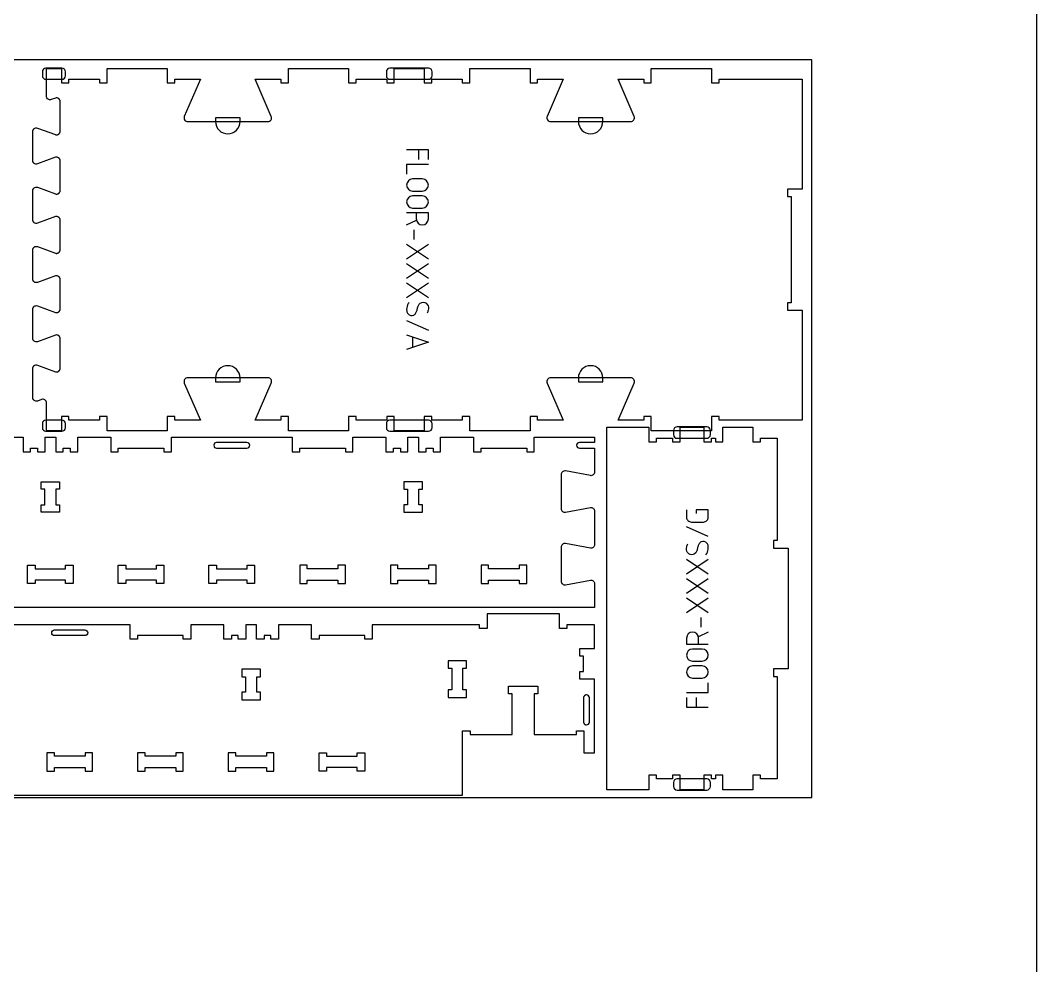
# Model space of a CAD drawing. Extents: x 0 to 12757, y 0 to 30003.
# Drawn here: x 1503 to 3183, y 10398 to 11961 of the extents above; entities that cross this region are included whole.
import ezdxf

# ---------------------------------------------------------------- set-up
doc = ezdxf.new("R2010")
doc.units = 0
for name, color, linetype in [('0_SHEET_SPRUCEPLY_2440X122', 1, 'CONTINUOUS'), ('1_ANYTOOL_1MMDEEP_LABELS_S', 2, 'CONTINUOUS'), ('3_ANYTOOL_CUTTHROUGH_INSID', 4, 'CONTINUOUS'), ('4_ANYTOOL_CUTTHROUGH_OUTSI', 5, 'CONTINUOUS'), ('5_ANYTOOL_HALF_MILL_9MM_IN', 70, 'CONTINUOUS'), ('DONOTCUT', 7, 'CONTINUOUS')]:
    doc.layers.add(name, color=color, linetype=linetype)

msp = doc.modelspace()

# ---------------------------------------------------------------- linework, layer by layer
at = {"layer": '0_SHEET_SPRUCEPLY_2440X122'}
msp.add_lwpolyline([(371.7, 11895.6), (371.7, 10675.6), (2811.7, 10675.6), (2811.7, 11895.6)], close=True, dxfattribs=at)
at = {"layer": '1_ANYTOOL_1MMDEEP_LABELS_S', "color": 2}
for points in [[(2177.5, 11730.6), (2177.5, 11746.6), (2141.5, 11746.6)], [(2161.5, 11730.6), (2161.5, 11746.6)], [(2177.5, 11722.6), (2141.5, 11722.6), (2141.5, 11706.6)], [(2141.5, 11622.6), (2157.7, 11630.7)], [(2153.5, 11614.6), (2153.5, 11598.6)], [(2141.5, 11590.6), (2177.5, 11566.6)], [(2141.5, 11566.6), (2177.5, 11590.6)], [(2141.5, 11558.6), (2177.5, 11534.6)], [(2141.5, 11534.6), (2177.5, 11558.6)], [(2141.5, 11526.6), (2177.5, 11502.6)], [(2141.5, 11502.6), (2177.5, 11526.6)], [(2141.5, 11464.6), (2177.5, 11448.6)], [(2141.5, 11440.6), (2177.5, 11428.6), (2141.5, 11416.6)], [(2151.5, 11437.3), (2151.5, 11420)], [(2640.4, 11107.3), (2604.4, 11123.3)], [(2640.4, 11069.3), (2604.4, 11045.3)], [(2640.4, 11045.3), (2604.4, 11069.3)], [(2640.4, 11037.3), (2604.4, 11013.3)], [(2640.4, 11013.3), (2604.4, 11037.3)], [(2640.4, 11005.3), (2604.4, 10981.3)], [(2640.4, 10981.3), (2604.4, 11005.3)], [(2628.4, 10957.3), (2628.4, 10973.3)], [(2640.4, 10949.3), (2624.2, 10941.2)], [(2604.4, 10849.3), (2640.4, 10849.3), (2640.4, 10865.3)], [(2604.4, 10841.3), (2604.4, 10825.3), (2640.4, 10825.3)], [(2620.4, 10841.3), (2620.4, 10825.3)]]:
    msp.add_lwpolyline(points, dxfattribs=at)
for points in [[(2151.5, 11698.6, 1), (2151.5, 11678.6), (2167.5, 11678.6, 1), (2167.5, 11698.6)], [(2151.5, 11670.6, 1), (2151.5, 11650.6), (2167.5, 11650.6, 1), (2167.5, 11670.6)], [(2630.4, 10901.3, 1), (2630.4, 10921.3), (2614.4, 10921.3, 1), (2614.4, 10901.3)], [(2630.4, 10873.3, 1), (2630.4, 10893.3), (2614.4, 10893.3, 1), (2614.4, 10873.3)]]:
    msp.add_lwpolyline(points, format="xyb", close=True, dxfattribs=at)
for points in [[(2157.5, 11642.6), (2157.5, 11632.6, 1), (2177.5, 11632.6), (2177.5, 11642.6), (2141.5, 11642.6)], [(2145.5, 11494.6, 0.136555), (2141.7, 11485.4, 0.071716), (2141.8, 11480.2, 0.133522), (2143.9, 11475.6, 0.344001), (2153.3, 11473.6, 0.153745), (2157, 11477, 0.071568), (2158.8, 11481.8, -0.00912), (2160.1, 11486.9, -0.090615), (2162.3, 11491.5, -0.340346), (2171.7, 11494.3, -0.284273), (2177.5, 11486.6, -0.092596), (2177.1, 11481.6, -0.017533), (2175.5, 11476.6)], [(2604.4, 11151.3), (2604.4, 11139.3, 0.414214), (2612.4, 11131.3), (2632.4, 11131.3, 0.414214), (2640.4, 11139.3), (2640.4, 11151.3), (2620.4, 11151.3), (2620.4, 11145.3)], [(2636.4, 11077.3, 0.136555), (2640.3, 11086.6, 0.071716), (2640.2, 11091.7, 0.133522), (2638.1, 11096.3, 0.344001), (2628.7, 11098.4, 0.153745), (2624.9, 11094.9, 0.071568), (2623.1, 11090.2, -0.00912), (2621.8, 11085.1, -0.090615), (2619.6, 11080.5, -0.340346), (2610.3, 11077.7, -0.284273), (2604.4, 11085.4, -0.092596), (2604.8, 11090.4, -0.017533), (2606.4, 11095.3)], [(2624.4, 10929.3), (2624.4, 10939.3, 1), (2604.4, 10939.3), (2604.4, 10929.3), (2640.4, 10929.3)]]:
    msp.add_lwpolyline(points, format="xyb", dxfattribs=at)
at = {"layer": '3_ANYTOOL_CUTTHROUGH_INSID', "color": 4}
for points in [[(1877.4, 11262.9), (1827.4, 11262.9, 1), (1827.4, 11253.4), (1877.4, 11253.4, 1)], [(1559.4, 10952.9), (1609.4, 10952.9, -1), (1609.4, 10943.4), (1559.4, 10943.4, -1)], [(2443.7, 10840.6, 0.414214), (2438.9, 10845.4), (2438.8, 10845.4), (2438.7, 10845.4), (2438.6, 10845.4), (2438.5, 10845.3), (2438.4, 10845.3), (2438.3, 10845.3), (2438.2, 10845.3), (2438, 10845.3), (2437.9, 10845.3), (2437.8, 10845.2), (2437.7, 10845.2), (2437.6, 10845.2), (2437.5, 10845.2), (2437.4, 10845.1), (2437.3, 10845.1), (2437.2, 10845), (2437.1, 10845), (2436.9, 10844.9), (2436.8, 10844.9), (2436.7, 10844.8), (2436.6, 10844.8), (2436.5, 10844.7), (2436.4, 10844.7), (2436.3, 10844.6), (2436.2, 10844.5), (2436.1, 10844.5), (2436, 10844.4), (2435.9, 10844.3), (2435.8, 10844.2), (2435.7, 10844.1), (2435.6, 10844.1), (2435.6, 10844), (2435.5, 10843.9), (2435.4, 10843.8), (2435.3, 10843.7), (2435.2, 10843.6), (2435.1, 10843.5), (2435.1, 10843.4), (2435, 10843.3), (2434.9, 10843.2), (2434.9, 10843.1), (2434.8, 10843), (2434.7, 10842.9), (2434.7, 10842.8), (2434.6, 10842.7), (2434.6, 10842.6), (2434.5, 10842.5), (2434.5, 10842.4), (2434.5, 10842.3), (2434.4, 10842.1), (2434.4, 10842), (2434.3, 10841.9), (2434.3, 10841.8), (2434.3, 10841.7), (2434.3, 10841.6), (2434.2, 10841.5), (2434.2, 10841.4), (2434.2, 10841.3), (2434.2, 10841.2), (2434.2, 10841), (2434.2, 10840.9), (2434.2, 10840.8), (2434.2, 10840.7), (2434.2, 10840.6), (2434.2, 10800.6), (2434.2, 10800.5), (2434.2, 10800.4), (2434.2, 10800.3), (2434.2, 10800.2), (2434.2, 10800.1), (2434.2, 10800), (2434.2, 10799.9), (2434.2, 10799.8), (2434.3, 10799.6), (2434.3, 10799.5), (2434.3, 10799.4), (2434.3, 10799.3), (2434.4, 10799.2), (2434.4, 10799.1), (2434.5, 10799), (2434.5, 10798.9), (2434.5, 10798.8), (2434.6, 10798.7), (2434.6, 10798.5), (2434.7, 10798.4), (2434.8, 10798.3), (2434.8, 10798.2), (2434.9, 10798.1), (2434.9, 10798), (2435, 10797.9), (2435.1, 10797.8), (2435.1, 10797.7), (2435.2, 10797.6), (2435.3, 10797.5), (2435.4, 10797.4), (2435.5, 10797.3), (2435.6, 10797.3), (2435.6, 10797.2), (2435.7, 10797.1), (2435.8, 10797), (2435.9, 10796.9), (2436, 10796.9), (2436.1, 10796.8), (2436.2, 10796.7), (2436.3, 10796.6), (2436.4, 10796.6), (2436.5, 10796.5), (2436.6, 10796.5), (2436.7, 10796.4), (2436.8, 10796.3), (2436.9, 10796.3), (2437.1, 10796.2), (2437.2, 10796.2), (2437.3, 10796.2), (2437.4, 10796.1), (2437.5, 10796.1), (2437.6, 10796.1), (2437.7, 10796), (2437.8, 10796), (2437.9, 10796), (2438, 10795.9), (2438.2, 10795.9), (2438.3, 10795.9), (2438.4, 10795.9), (2438.5, 10795.9), (2438.6, 10795.9), (2438.7, 10795.9), (2438.8, 10795.9), (2438.9, 10795.9, 0.414214), (2443.7, 10800.6)]]:
    msp.add_lwpolyline(points, format="xyb", close=True, dxfattribs=at)
for points in [[(1567.7, 11147.4), (1537.2, 11147.4), (1537.2, 11159.9), (1543.2, 11159.9), (1543.2, 11185.4), (1537.2, 11185.4), (1537.2, 11197.9), (1567.7, 11197.9), (1567.7, 11185.4), (1561.7, 11185.4), (1561.7, 11159.9), (1567.7, 11159.9)], [(2137.2, 11147.4), (2167.7, 11147.4), (2167.7, 11159.9), (2161.7, 11159.9), (2161.7, 11185.4), (2167.7, 11185.4), (2167.7, 11197.9), (2137.2, 11197.9), (2137.2, 11185.4), (2143.2, 11185.4), (2143.2, 11159.9), (2137.2, 11159.9)], [(1527.2, 11053.9), (1577.7, 11053.9), (1577.7, 11059.9), (1590.2, 11059.9), (1590.2, 11029.4), (1577.7, 11029.4), (1577.7, 11035.4), (1527.2, 11035.4), (1527.2, 11029.4), (1514.7, 11029.4), (1514.7, 11059.9), (1527.2, 11059.9)], [(1677.2, 11035.4), (1677.2, 11029.4), (1664.7, 11029.4), (1664.7, 11059.9), (1677.2, 11059.9), (1677.2, 11053.9), (1727.7, 11053.9), (1727.7, 11059.9), (1740.2, 11059.9), (1740.2, 11029.4), (1727.7, 11029.4), (1727.7, 11035.4)], [(1827.2, 11053.9), (1877.7, 11053.9), (1877.7, 11059.9), (1890.2, 11059.9), (1890.2, 11029.4), (1877.7, 11029.4), (1877.7, 11035.4), (1827.2, 11035.4), (1827.2, 11029.4), (1814.7, 11029.4), (1814.7, 11059.9), (1827.2, 11059.9)], [(1977.2, 11029.4), (1977.2, 11035.4), (2027.7, 11035.4), (2027.7, 11029.4), (2040.2, 11029.4), (2040.2, 11059.9), (2027.7, 11059.9), (2027.7, 11053.9), (1977.2, 11053.9), (1977.2, 11059.9), (1964.7, 11059.9), (1964.7, 11029.4)], [(2177.7, 11053.9), (2127.2, 11053.9), (2127.2, 11059.9), (2114.7, 11059.9), (2114.7, 11029.4), (2127.2, 11029.4), (2127.2, 11035.4), (2177.7, 11035.4), (2177.7, 11029.4), (2190.2, 11029.4), (2190.2, 11059.9), (2177.7, 11059.9)], [(2277.2, 11053.9), (2277.2, 11059.9), (2264.7, 11059.9), (2264.7, 11029.4), (2277.2, 11029.4), (2277.2, 11035.4), (2327.7, 11035.4), (2327.7, 11029.4), (2340.2, 11029.4), (2340.2, 11059.9), (2327.7, 11059.9), (2327.7, 11053.9)], [(2240.7, 10853.9), (2234.7, 10853.9), (2234.7, 10889.4), (2240.7, 10889.4), (2240.7, 10901.9), (2210.2, 10901.9), (2210.2, 10889.4), (2216.2, 10889.4), (2216.2, 10853.9), (2210.2, 10853.9), (2210.2, 10841.4), (2240.7, 10841.4)], [(1869.2, 10837.4), (1899.7, 10837.4), (1899.7, 10849.9), (1893.7, 10849.9), (1893.7, 10875.4), (1899.7, 10875.4), (1899.7, 10887.9), (1869.2, 10887.9), (1869.2, 10875.4), (1875.2, 10875.4), (1875.2, 10849.9), (1869.2, 10849.9)], [(1609.7, 10743.9), (1559.2, 10743.9), (1559.2, 10749.9), (1546.7, 10749.9), (1546.7, 10719.4), (1559.2, 10719.4), (1559.2, 10725.4), (1609.7, 10725.4), (1609.7, 10719.4), (1622.2, 10719.4), (1622.2, 10749.9), (1609.7, 10749.9)], [(1759.7, 10725.4), (1759.7, 10719.4), (1772.2, 10719.4), (1772.2, 10749.9), (1759.7, 10749.9), (1759.7, 10743.9), (1709.2, 10743.9), (1709.2, 10749.9), (1696.7, 10749.9), (1696.7, 10719.4), (1709.2, 10719.4), (1709.2, 10725.4)], [(1909.7, 10743.9), (1859.2, 10743.9), (1859.2, 10749.9), (1846.7, 10749.9), (1846.7, 10719.4), (1859.2, 10719.4), (1859.2, 10725.4), (1909.7, 10725.4), (1909.7, 10719.4), (1922.2, 10719.4), (1922.2, 10749.9), (1909.7, 10749.9)], [(2059.7, 10743.9), (2059.7, 10749.9), (2072.2, 10749.9), (2072.2, 10719.4), (2059.7, 10719.4), (2059.7, 10725.4), (2009.2, 10725.4), (2009.2, 10719.4), (1996.7, 10719.4), (1996.7, 10749.9), (2009.2, 10749.9), (2009.2, 10743.9)]]:
    msp.add_lwpolyline(points, close=True, dxfattribs=at)
at = {"layer": '4_ANYTOOL_CUTTHROUGH_OUTSI', "color": 5}
msp.add_lwpolyline([(2045.6, 11881.4), (2045.6, 11857.4), (2058.1, 11857.4), (2058.1, 11863.4), (2108.6, 11863.4), (2108.6, 11857.4), (2121.1, 11857.4), (2121.1, 11881.4), (2170.6, 11881.4), (2170.6, 11857.4), (2183.1, 11857.4), (2183.1, 11863.4), (2233.6, 11863.4), (2233.6, 11857.4), (2246.1, 11857.4), (2246.1, 11881.4), (2345.6, 11881.4), (2345.6, 11857.4), (2358.1, 11857.4), (2358.1, 11863.4), (2400.5, 11863.4), (2373.9, 11802.1), (2373.9, 11802.1, 0.539734), (2379.7, 11793.4), (2512.1, 11793.4, 0.539734), (2517.8, 11802.1), (2491.3, 11863.4), (2533.6, 11863.4), (2533.6, 11857.4), (2546.1, 11857.4), (2546.1, 11881.4), (2645.6, 11881.4), (2645.6, 11857.4), (2658.1, 11857.4), (2658.1, 11863.4), (2795.6, 11863.4), (2795.6, 11681.9), (2771.6, 11681.9), (2771.6, 11669.4), (2777.6, 11669.4), (2777.6, 11493.9), (2771.6, 11493.9), (2771.6, 11481.4), (2795.6, 11481.4), (2795.6, 11299.9), (2658.1, 11299.9), (2658.1, 11305.9), (2645.6, 11305.9), (2645.6, 11281.9), (2546.1, 11281.9), (2546.1, 11305.9), (2533.6, 11305.9), (2533.6, 11299.9), (2491.3, 11299.9), (2517.8, 11361.1), (2517.8, 11361.1, 0.539734), (2512.1, 11369.9), (2379.7, 11369.9, 0.539734), (2373.9, 11361.1), (2400.5, 11299.9), (2358.1, 11299.9), (2358.1, 11305.9), (2345.6, 11305.9), (2345.6, 11281.9), (2246.1, 11281.9), (2246.1, 11305.9), (2233.6, 11305.9), (2233.6, 11299.9), (2183.1, 11299.9), (2183.1, 11305.9), (2170.6, 11305.9), (2170.6, 11281.9), (2121.1, 11281.9), (2121.1, 11305.9), (2108.6, 11305.9), (2108.6, 11299.9), (2058.1, 11299.9), (2058.1, 11305.9), (2045.6, 11305.9), (2045.6, 11281.9), (1946.1, 11281.9), (1946.1, 11305.9), (1933.6, 11305.9), (1933.6, 11299.9), (1891.3, 11299.9), (1917.8, 11361.1), (1917.8, 11361.1, 0.539734), (1912.1, 11369.9), (1779.7, 11369.9, 0.539734), (1773.9, 11361.1), (1800.5, 11299.9), (1758.1, 11299.9), (1758.1, 11305.9), (1745.6, 11305.9), (1745.6, 11281.9), (1646.1, 11281.9), (1646.1, 11305.9), (1633.6, 11305.9), (1633.6, 11299.9), (1583.1, 11299.9), (1583.1, 11305.9), (1570.6, 11305.9), (1570.6, 11281.9), (1546.1, 11281.9), (1546.1, 11328), (1546.1, 11328, 0.522088), (1537.7, 11333.9), (1530.9, 11331.4, -0.236725), (1525.8, 11332.3), (1525.7, 11332.3), (1525.6, 11332.5), (1525.4, 11332.6), (1525.3, 11332.7), (1525.2, 11332.8), (1525.1, 11332.9), (1525, 11333), (1524.9, 11333.2), (1524.8, 11333.3), (1524.7, 11333.4), (1524.6, 11333.6), (1524.5, 11333.7), (1524.4, 11333.8), (1524.3, 11334), (1524.2, 11334.1), (1524.1, 11334.3), (1524, 11334.4), (1524, 11334.6), (1523.9, 11334.7), (1523.9, 11334.9), (1523.8, 11335.1), (1523.7, 11335.2), (1523.7, 11335.4), (1523.7, 11335.6), (1523.6, 11335.7), (1523.6, 11335.9), (1523.6, 11336), (1523.5, 11336.2), (1523.5, 11336.4), (1523.5, 11336.5), (1523.5, 11336.7), (1523.5, 11336.9), (1523.5, 11385.4), (1523.5, 11385.5), (1523.5, 11385.7), (1523.5, 11385.9), (1523.5, 11386), (1523.6, 11386.2), (1523.6, 11386.4), (1523.6, 11386.5), (1523.7, 11386.7), (1523.7, 11386.8), (1523.7, 11387), (1523.8, 11387.2), (1523.9, 11387.3), (1523.9, 11387.5), (1524, 11387.6), (1524, 11387.8), (1524.1, 11388), (1524.2, 11388.1), (1524.3, 11388.3), (1524.4, 11388.4), (1524.5, 11388.5), (1524.6, 11388.7), (1524.7, 11388.8), (1524.8, 11389), (1524.9, 11389.1), (1525, 11389.2), (1525.1, 11389.3), (1525.2, 11389.4), (1525.3, 11389.6), (1525.4, 11389.7), (1525.6, 11389.8), (1525.7, 11389.9), (1525.8, 11390, -0.236725), (1530.9, 11390.9), (1560.7, 11379.9), (1560.7, 11379.9), (1560.7, 11379.9), (1560.9, 11379.8), (1561, 11379.8), (1561.2, 11379.7), (1561.4, 11379.7), (1561.6, 11379.7), (1561.7, 11379.7), (1561.9, 11379.6), (1562.1, 11379.6), (1562.3, 11379.6), (1562.5, 11379.6), (1562.6, 11379.6), (1562.8, 11379.6), (1563, 11379.6), (1563.2, 11379.7), (1563.4, 11379.7), (1563.6, 11379.7), (1563.7, 11379.7), (1563.9, 11379.8), (1564.1, 11379.8), (1564.3, 11379.9), (1564.5, 11379.9), (1564.6, 11380), (1564.8, 11380.1), (1565, 11380.1), (1565.1, 11380.2), (1565.3, 11380.3), (1565.5, 11380.4), (1565.6, 11380.5), (1565.8, 11380.6), (1565.9, 11380.6), (1566.1, 11380.7), (1566.2, 11380.8), (1566.4, 11381), (1566.5, 11381.1), (1566.6, 11381.2), (1566.8, 11381.3), (1566.9, 11381.4), (1567, 11381.6), (1567.1, 11381.7), (1567.3, 11381.8), (1567.4, 11382), (1567.5, 11382.1), (1567.6, 11382.3), (1567.7, 11382.4), (1567.8, 11382.6), (1567.9, 11382.7), (1568, 11382.9), (1568.1, 11383.1), (1568.1, 11383.2), (1568.2, 11383.4), (1568.3, 11383.6), (1568.4, 11383.7), (1568.4, 11383.9), (1568.5, 11384.1), (1568.5, 11384.3), (1568.6, 11384.4), (1568.6, 11384.6), (1568.6, 11384.8), (1568.7, 11385), (1568.7, 11385.2), (1568.7, 11385.3), (1568.7, 11385.5), (1568.7, 11385.7), (1568.7, 11385.9), (1568.7, 11434.4), (1568.7, 11434.5), (1568.7, 11434.7), (1568.7, 11434.9), (1568.7, 11435.1), (1568.7, 11435.3), (1568.6, 11435.4), (1568.6, 11435.6), (1568.6, 11435.8), (1568.5, 11436), (1568.5, 11436.1), (1568.4, 11436.3), (1568.4, 11436.5), (1568.3, 11436.7), (1568.2, 11436.8), (1568.1, 11437), (1568.1, 11437.2), (1568, 11437.3), (1567.9, 11437.5), (1567.8, 11437.7), (1567.7, 11437.8), (1567.6, 11438), (1567.5, 11438.1), (1567.4, 11438.3), (1567.3, 11438.4), (1567.1, 11438.5), (1567, 11438.7), (1566.9, 11438.8), (1566.8, 11438.9), (1566.6, 11439), (1566.5, 11439.2), (1566.4, 11439.3), (1566.2, 11439.4, 0.237079), (1560.7, 11440.4), (1560.7, 11440.4), (1530.9, 11429.4), (1530.9, 11429.4, -0.236725), (1525.8, 11430.3), (1525.7, 11430.3), (1525.6, 11430.5), (1525.4, 11430.6), (1525.3, 11430.7), (1525.2, 11430.8), (1525.1, 11430.9), (1525, 11431), (1524.9, 11431.2), (1524.8, 11431.3), (1524.7, 11431.4), (1524.6, 11431.6), (1524.5, 11431.7), (1524.4, 11431.8), (1524.3, 11432), (1524.2, 11432.1), (1524.1, 11432.3), (1524, 11432.4), (1524, 11432.6), (1523.9, 11432.7), (1523.9, 11432.9), (1523.8, 11433.1), (1523.7, 11433.2), (1523.7, 11433.4), (1523.7, 11433.6), (1523.6, 11433.7), (1523.6, 11433.9), (1523.6, 11434), (1523.5, 11434.2), (1523.5, 11434.4), (1523.5, 11434.5), (1523.5, 11434.7), (1523.5, 11434.9), (1523.5, 11483.4), (1523.5, 11483.5), (1523.5, 11483.7), (1523.5, 11483.9), (1523.5, 11484), (1523.6, 11484.2), (1523.6, 11484.4), (1523.6, 11484.5), (1523.7, 11484.7), (1523.7, 11484.8), (1523.7, 11485), (1523.8, 11485.2), (1523.9, 11485.3), (1523.9, 11485.5), (1524, 11485.6), (1524, 11485.8), (1524.1, 11486), (1524.2, 11486.1), (1524.3, 11486.3), (1524.4, 11486.4), (1524.5, 11486.5), (1524.6, 11486.7), (1524.7, 11486.8), (1524.8, 11487), (1524.9, 11487.1), (1525, 11487.2), (1525.1, 11487.3), (1525.2, 11487.4), (1525.3, 11487.6), (1525.4, 11487.7), (1525.6, 11487.8), (1525.7, 11487.9), (1525.8, 11488, -0.236725), (1530.9, 11488.9), (1560.7, 11477.9), (1560.7, 11477.9), (1560.7, 11477.9), (1560.9, 11477.8), (1561, 11477.8), (1561.2, 11477.7), (1561.4, 11477.7), (1561.6, 11477.7), (1561.7, 11477.7), (1561.9, 11477.6), (1562.1, 11477.6), (1562.3, 11477.6), (1562.5, 11477.6), (1562.6, 11477.6), (1562.8, 11477.6), (1563, 11477.6), (1563.2, 11477.7), (1563.4, 11477.7), (1563.6, 11477.7), (1563.7, 11477.7), (1563.9, 11477.8), (1564.1, 11477.8), (1564.3, 11477.9), (1564.5, 11477.9), (1564.6, 11478), (1564.8, 11478.1), (1565, 11478.1), (1565.1, 11478.2), (1565.3, 11478.3), (1565.5, 11478.4), (1565.6, 11478.5), (1565.8, 11478.6), (1565.9, 11478.6), (1566.1, 11478.7), (1566.2, 11478.8), (1566.4, 11479), (1566.5, 11479.1), (1566.6, 11479.2), (1566.8, 11479.3), (1566.9, 11479.4), (1567, 11479.6), (1567.1, 11479.7), (1567.3, 11479.8), (1567.4, 11480), (1567.5, 11480.1), (1567.6, 11480.3), (1567.7, 11480.4), (1567.8, 11480.6), (1567.9, 11480.7), (1568, 11480.9), (1568.1, 11481.1), (1568.1, 11481.2), (1568.2, 11481.4), (1568.3, 11481.6), (1568.4, 11481.7), (1568.4, 11481.9), (1568.5, 11482.1), (1568.5, 11482.3), (1568.6, 11482.4), (1568.6, 11482.6), (1568.6, 11482.8), (1568.7, 11483), (1568.7, 11483.2), (1568.7, 11483.3), (1568.7, 11483.5), (1568.7, 11483.7), (1568.7, 11483.9), (1568.7, 11532.4), (1568.7, 11532.5), (1568.7, 11532.7), (1568.7, 11532.9), (1568.7, 11533.1), (1568.7, 11533.3), (1568.6, 11533.4), (1568.6, 11533.6), (1568.6, 11533.8), (1568.5, 11534), (1568.5, 11534.1), (1568.4, 11534.3), (1568.4, 11534.5), (1568.3, 11534.7), (1568.2, 11534.8), (1568.1, 11535), (1568.1, 11535.2), (1568, 11535.3), (1567.9, 11535.5), (1567.8, 11535.7), (1567.7, 11535.8), (1567.6, 11536), (1567.5, 11536.1), (1567.4, 11536.3), (1567.3, 11536.4), (1567.1, 11536.5), (1567, 11536.7), (1566.9, 11536.8), (1566.8, 11536.9), (1566.6, 11537), (1566.5, 11537.2), (1566.4, 11537.3), (1566.2, 11537.4, 0.237079), (1560.7, 11538.4), (1560.7, 11538.4), (1530.9, 11527.4), (1530.9, 11527.4, -0.236725), (1525.8, 11528.3), (1525.7, 11528.3), (1525.6, 11528.5), (1525.4, 11528.6), (1525.3, 11528.7), (1525.2, 11528.8), (1525.1, 11528.9), (1525, 11529), (1524.9, 11529.2), (1524.8, 11529.3), (1524.7, 11529.4), (1524.6, 11529.6), (1524.5, 11529.7), (1524.4, 11529.8), (1524.3, 11530), (1524.2, 11530.1), (1524.1, 11530.3), (1524, 11530.4), (1524, 11530.6), (1523.9, 11530.7), (1523.9, 11530.9), (1523.8, 11531.1), (1523.7, 11531.2), (1523.7, 11531.4), (1523.7, 11531.6), (1523.6, 11531.7), (1523.6, 11531.9), (1523.6, 11532), (1523.5, 11532.2), (1523.5, 11532.4), (1523.5, 11532.5), (1523.5, 11532.7), (1523.5, 11532.9), (1523.5, 11581.4), (1523.5, 11581.5), (1523.5, 11581.7), (1523.5, 11581.9), (1523.5, 11582), (1523.6, 11582.2), (1523.6, 11582.4), (1523.6, 11582.5), (1523.7, 11582.7), (1523.7, 11582.8), (1523.7, 11583), (1523.8, 11583.2), (1523.9, 11583.3), (1523.9, 11583.5), (1524, 11583.6), (1524, 11583.8), (1524.1, 11584), (1524.2, 11584.1), (1524.3, 11584.3), (1524.4, 11584.4), (1524.5, 11584.5), (1524.6, 11584.7), (1524.7, 11584.8), (1524.8, 11585), (1524.9, 11585.1), (1525, 11585.2), (1525.1, 11585.3), (1525.2, 11585.4), (1525.3, 11585.6), (1525.4, 11585.7), (1525.6, 11585.8), (1525.7, 11585.9), (1525.8, 11586, -0.236725), (1530.9, 11586.9), (1560.7, 11575.9), (1560.7, 11575.9), (1560.7, 11575.9), (1560.9, 11575.8), (1561, 11575.8), (1561.2, 11575.7), (1561.4, 11575.7), (1561.6, 11575.7), (1561.7, 11575.7), (1561.9, 11575.6), (1562.1, 11575.6), (1562.3, 11575.6), (1562.5, 11575.6), (1562.6, 11575.6), (1562.8, 11575.6), (1563, 11575.6), (1563.2, 11575.7), (1563.4, 11575.7), (1563.6, 11575.7), (1563.7, 11575.7), (1563.9, 11575.8), (1564.1, 11575.8), (1564.3, 11575.9), (1564.5, 11575.9), (1564.6, 11576), (1564.8, 11576.1), (1565, 11576.1), (1565.1, 11576.2), (1565.3, 11576.3), (1565.5, 11576.4), (1565.6, 11576.5), (1565.8, 11576.6), (1565.9, 11576.6), (1566.1, 11576.7), (1566.2, 11576.8), (1566.4, 11577), (1566.5, 11577.1), (1566.6, 11577.2), (1566.8, 11577.3), (1566.9, 11577.4), (1567, 11577.6), (1567.1, 11577.7), (1567.3, 11577.8), (1567.4, 11578), (1567.5, 11578.1), (1567.6, 11578.3), (1567.7, 11578.4), (1567.8, 11578.6), (1567.9, 11578.7), (1568, 11578.9), (1568.1, 11579.1), (1568.1, 11579.2), (1568.2, 11579.4), (1568.3, 11579.6), (1568.4, 11579.7), (1568.4, 11579.9), (1568.5, 11580.1), (1568.5, 11580.3), (1568.6, 11580.4), (1568.6, 11580.6), (1568.6, 11580.8), (1568.7, 11581), (1568.7, 11581.2), (1568.7, 11581.3), (1568.7, 11581.5), (1568.7, 11581.7), (1568.7, 11581.9), (1568.7, 11630.4), (1568.7, 11630.5), (1568.7, 11630.7), (1568.7, 11630.9), (1568.7, 11631.1), (1568.7, 11631.3), (1568.6, 11631.4), (1568.6, 11631.6), (1568.6, 11631.8), (1568.5, 11632), (1568.5, 11632.1), (1568.4, 11632.3), (1568.4, 11632.5), (1568.3, 11632.7), (1568.2, 11632.8), (1568.1, 11633), (1568.1, 11633.2), (1568, 11633.3), (1567.9, 11633.5), (1567.8, 11633.7), (1567.7, 11633.8), (1567.6, 11634), (1567.5, 11634.1), (1567.4, 11634.3), (1567.3, 11634.4), (1567.1, 11634.5), (1567, 11634.7), (1566.9, 11634.8), (1566.8, 11634.9), (1566.6, 11635), (1566.5, 11635.2), (1566.4, 11635.3), (1566.2, 11635.4, 0.237079), (1560.7, 11636.4), (1560.7, 11636.4), (1530.9, 11625.4), (1530.9, 11625.4, -0.236725), (1525.8, 11626.3), (1525.7, 11626.3), (1525.6, 11626.5), (1525.4, 11626.6), (1525.3, 11626.7), (1525.2, 11626.8), (1525.1, 11626.9), (1525, 11627), (1524.9, 11627.2), (1524.8, 11627.3), (1524.7, 11627.4), (1524.6, 11627.6), (1524.5, 11627.7), (1524.4, 11627.8), (1524.3, 11628), (1524.2, 11628.1), (1524.1, 11628.3), (1524, 11628.4), (1524, 11628.6), (1523.9, 11628.7), (1523.9, 11628.9), (1523.8, 11629.1), (1523.7, 11629.2), (1523.7, 11629.4), (1523.7, 11629.6), (1523.6, 11629.7), (1523.6, 11629.9), (1523.6, 11630), (1523.5, 11630.2), (1523.5, 11630.4), (1523.5, 11630.5), (1523.5, 11630.7), (1523.5, 11630.9), (1523.5, 11679.4), (1523.5, 11679.5), (1523.5, 11679.7), (1523.5, 11679.9), (1523.5, 11680), (1523.6, 11680.2), (1523.6, 11680.4), (1523.6, 11680.5), (1523.7, 11680.7), (1523.7, 11680.8), (1523.7, 11681), (1523.8, 11681.2), (1523.9, 11681.3), (1523.9, 11681.5), (1524, 11681.6), (1524, 11681.8), (1524.1, 11682), (1524.2, 11682.1), (1524.3, 11682.3), (1524.4, 11682.4), (1524.5, 11682.5), (1524.6, 11682.7), (1524.7, 11682.8), (1524.8, 11683), (1524.9, 11683.1), (1525, 11683.2), (1525.1, 11683.3), (1525.2, 11683.4), (1525.3, 11683.6), (1525.4, 11683.7), (1525.6, 11683.8), (1525.7, 11683.9), (1525.8, 11684, -0.236725), (1530.9, 11684.9), (1560.7, 11673.9), (1560.7, 11673.9), (1560.7, 11673.9), (1560.9, 11673.8), (1561, 11673.8), (1561.2, 11673.7), (1561.4, 11673.7), (1561.6, 11673.7), (1561.7, 11673.7), (1561.9, 11673.6), (1562.1, 11673.6), (1562.3, 11673.6), (1562.5, 11673.6), (1562.6, 11673.6), (1562.8, 11673.6), (1563, 11673.6), (1563.2, 11673.7), (1563.4, 11673.7), (1563.6, 11673.7), (1563.7, 11673.7), (1563.9, 11673.8), (1564.1, 11673.8), (1564.3, 11673.9), (1564.5, 11673.9), (1564.6, 11674), (1564.8, 11674.1), (1565, 11674.1), (1565.1, 11674.2), (1565.3, 11674.3), (1565.5, 11674.4), (1565.6, 11674.5), (1565.8, 11674.6), (1565.9, 11674.6), (1566.1, 11674.7), (1566.2, 11674.8), (1566.4, 11675), (1566.5, 11675.1), (1566.6, 11675.2), (1566.8, 11675.3), (1566.9, 11675.4), (1567, 11675.6), (1567.1, 11675.7), (1567.3, 11675.8), (1567.4, 11676), (1567.5, 11676.1), (1567.6, 11676.3), (1567.7, 11676.4), (1567.8, 11676.6), (1567.9, 11676.7), (1568, 11676.9), (1568.1, 11677.1), (1568.1, 11677.2), (1568.2, 11677.4), (1568.3, 11677.6), (1568.4, 11677.7), (1568.4, 11677.9), (1568.5, 11678.1), (1568.5, 11678.3), (1568.6, 11678.4), (1568.6, 11678.6), (1568.6, 11678.8), (1568.7, 11679), (1568.7, 11679.2), (1568.7, 11679.3), (1568.7, 11679.5), (1568.7, 11679.7), (1568.7, 11679.9), (1568.7, 11728.4), (1568.7, 11728.5), (1568.7, 11728.7), (1568.7, 11728.9), (1568.7, 11729.1), (1568.7, 11729.3), (1568.6, 11729.4), (1568.6, 11729.6), (1568.6, 11729.8), (1568.5, 11730), (1568.5, 11730.1), (1568.4, 11730.3), (1568.4, 11730.5), (1568.3, 11730.7), (1568.2, 11730.8), (1568.1, 11731), (1568.1, 11731.2), (1568, 11731.3), (1567.9, 11731.5), (1567.8, 11731.7), (1567.7, 11731.8), (1567.6, 11732), (1567.5, 11732.1), (1567.4, 11732.3), (1567.3, 11732.4), (1567.1, 11732.5), (1567, 11732.7), (1566.9, 11732.8), (1566.8, 11732.9), (1566.6, 11733), (1566.5, 11733.2), (1566.4, 11733.3), (1566.2, 11733.4, 0.237079), (1560.7, 11734.4), (1560.7, 11734.4), (1530.9, 11723.4), (1530.9, 11723.4, -0.236725), (1525.8, 11724.3), (1525.7, 11724.3), (1525.6, 11724.5), (1525.4, 11724.6), (1525.3, 11724.7), (1525.2, 11724.8), (1525.1, 11724.9), (1525, 11725), (1524.9, 11725.2), (1524.8, 11725.3), (1524.7, 11725.4), (1524.6, 11725.6), (1524.5, 11725.7), (1524.4, 11725.8), (1524.3, 11726), (1524.2, 11726.1), (1524.1, 11726.3), (1524, 11726.4), (1524, 11726.6), (1523.9, 11726.7), (1523.9, 11726.9), (1523.8, 11727.1), (1523.7, 11727.2), (1523.7, 11727.4), (1523.7, 11727.6), (1523.6, 11727.7), (1523.6, 11727.9), (1523.6, 11728), (1523.5, 11728.2), (1523.5, 11728.4), (1523.5, 11728.5), (1523.5, 11728.7), (1523.5, 11728.9), (1523.5, 11777.4), (1523.5, 11777.5), (1523.5, 11777.7), (1523.5, 11777.9), (1523.5, 11778), (1523.6, 11778.2), (1523.6, 11778.4), (1523.6, 11778.5), (1523.7, 11778.7), (1523.7, 11778.8), (1523.7, 11779), (1523.8, 11779.2), (1523.9, 11779.3), (1523.9, 11779.5), (1524, 11779.6), (1524, 11779.8), (1524.1, 11780), (1524.2, 11780.1), (1524.3, 11780.3), (1524.4, 11780.4), (1524.5, 11780.5), (1524.6, 11780.7), (1524.7, 11780.8), (1524.8, 11781), (1524.9, 11781.1), (1525, 11781.2), (1525.1, 11781.3), (1525.2, 11781.4), (1525.3, 11781.6), (1525.4, 11781.7), (1525.6, 11781.8), (1525.7, 11781.9), (1525.8, 11782, -0.236725), (1530.9, 11782.9), (1560.7, 11771.9), (1560.7, 11771.9), (1560.7, 11771.9), (1560.9, 11771.8), (1561, 11771.8), (1561.2, 11771.7), (1561.4, 11771.7), (1561.6, 11771.7), (1561.7, 11771.7), (1561.9, 11771.6), (1562.1, 11771.6), (1562.3, 11771.6), (1562.5, 11771.6), (1562.6, 11771.6), (1562.8, 11771.6), (1563, 11771.6), (1563.2, 11771.7), (1563.4, 11771.7), (1563.6, 11771.7), (1563.7, 11771.7), (1563.9, 11771.8), (1564.1, 11771.8), (1564.3, 11771.9), (1564.5, 11771.9), (1564.6, 11772), (1564.8, 11772.1), (1565, 11772.1), (1565.1, 11772.2), (1565.3, 11772.3), (1565.5, 11772.4), (1565.6, 11772.5), (1565.8, 11772.6), (1565.9, 11772.6), (1566.1, 11772.7), (1566.2, 11772.8), (1566.4, 11773), (1566.5, 11773.1), (1566.6, 11773.2), (1566.8, 11773.3), (1566.9, 11773.4), (1567, 11773.6), (1567.1, 11773.7), (1567.3, 11773.8), (1567.4, 11774), (1567.5, 11774.1), (1567.6, 11774.3), (1567.7, 11774.4), (1567.8, 11774.6), (1567.9, 11774.7), (1568, 11774.9), (1568.1, 11775.1), (1568.1, 11775.2), (1568.2, 11775.4), (1568.3, 11775.6), (1568.4, 11775.7), (1568.4, 11775.9), (1568.5, 11776.1), (1568.5, 11776.3), (1568.6, 11776.4), (1568.6, 11776.6), (1568.6, 11776.8), (1568.7, 11777), (1568.7, 11777.2), (1568.7, 11777.3), (1568.7, 11777.5), (1568.7, 11777.7), (1568.7, 11777.9), (1568.7, 11826.4), (1568.7, 11826.5), (1568.7, 11826.7), (1568.7, 11826.9), (1568.7, 11827.1), (1568.7, 11827.3), (1568.6, 11827.4), (1568.6, 11827.6), (1568.6, 11827.8), (1568.5, 11828), (1568.5, 11828.1), (1568.4, 11828.3), (1568.4, 11828.5), (1568.3, 11828.7), (1568.2, 11828.8), (1568.1, 11829), (1568.1, 11829.2), (1568, 11829.3), (1567.9, 11829.5), (1567.8, 11829.7), (1567.7, 11829.8), (1567.6, 11830), (1567.5, 11830.1), (1567.4, 11830.3), (1567.3, 11830.4), (1567.1, 11830.5), (1567, 11830.7), (1566.9, 11830.8), (1566.8, 11830.9), (1566.6, 11831), (1566.5, 11831.2), (1566.4, 11831.3), (1566.2, 11831.4, 0.237079), (1560.7, 11832.4), (1560.7, 11832.4), (1553.9, 11829.8), (1553.9, 11829.8, -0.522087), (1546.1, 11835.2), (1546.1, 11881.4), (1570.6, 11881.4), (1570.6, 11857.4), (1583.1, 11857.4), (1583.1, 11863.4), (1633.6, 11863.4), (1633.6, 11857.4), (1646.1, 11857.4), (1646.1, 11881.4), (1745.6, 11881.4), (1745.6, 11857.4), (1758.1, 11857.4), (1758.1, 11863.4), (1800.5, 11863.4), (1773.9, 11802.1), (1773.9, 11802.1, 0.539734), (1779.7, 11793.4), (1912.1, 11793.4, 0.539734), (1917.8, 11802.1), (1891.3, 11863.4), (1933.6, 11863.4), (1933.6, 11857.4), (1946.1, 11857.4), (1946.1, 11881.4), (2045.6, 11881.4)], format="xyb", close=True, dxfattribs=at)
msp.add_lwpolyline([(2472.7, 11288.1), (2542.2, 11288.1), (2542.2, 11264.1), (2554.7, 11264.1), (2554.7, 11270.1), (2581.2, 11270.1), (2581.2, 11264.1), (2593.7, 11264.1), (2593.7, 11288.1), (2633.2, 11288.1), (2633.2, 11264.1), (2645.7, 11264.1), (2645.7, 11270.1), (2652.2, 11270.1), (2652.2, 11264.1), (2664.7, 11264.1), (2664.7, 11288.1), (2714.2, 11288.1), (2714.2, 11264.1), (2726.7, 11264.1), (2726.7, 11270.1), (2754.2, 11270.1), (2754.2, 11100.6), (2748.2, 11100.6), (2748.2, 11088.1), (2772.2, 11088.1), (2772.2, 10888.6), (2748.2, 10888.6), (2748.2, 10876.1), (2754.2, 10876.1), (2754.2, 10706.6), (2726.7, 10706.6), (2726.7, 10712.6), (2714.2, 10712.6), (2714.2, 10688.6), (2664.7, 10688.6), (2664.7, 10712.6), (2652.2, 10712.6), (2652.2, 10706.6), (2645.7, 10706.6), (2645.7, 10712.6), (2633.2, 10712.6), (2633.2, 10688.6), (2593.7, 10688.6), (2593.7, 10712.6), (2581.2, 10712.6), (2581.2, 10706.6), (2554.7, 10706.6), (2554.7, 10712.6), (2542.2, 10712.6), (2542.2, 10688.6), (2472.7, 10688.6)], close=True, dxfattribs=at)
msp.add_lwpolyline([(1452.7, 11271.4), (1507.2, 11271.4), (1507.2, 11247.4), (1519.7, 11247.4), (1519.7, 11253.4), (1531.2, 11253.4), (1531.2, 11247.4), (1543.7, 11247.4), (1543.7, 11271.4), (1561.2, 11271.4), (1561.2, 11247.4), (1573.7, 11247.4), (1573.7, 11253.4), (1585.2, 11253.4), (1585.2, 11247.4), (1597.7, 11247.4), (1597.7, 11271.4), (1652.2, 11271.4), (1652.2, 11247.4), (1664.7, 11247.4), (1664.7, 11253.4), (1740.2, 11253.4), (1740.2, 11247.4), (1752.7, 11247.4), (1752.7, 11271.4), (1952.2, 11271.4), (1952.2, 11247.4), (1964.7, 11247.4), (1964.7, 11253.4), (2040.2, 11253.4), (2040.2, 11247.4), (2052.7, 11247.4), (2052.7, 11271.4), (2107.2, 11271.4), (2107.2, 11247.4), (2119.7, 11247.4), (2119.7, 11253.4), (2131.2, 11253.4), (2131.2, 11247.4), (2143.7, 11247.4), (2143.7, 11271.4), (2161.2, 11271.4), (2161.2, 11247.4), (2173.7, 11247.4), (2173.7, 11253.4), (2185.2, 11253.4), (2185.2, 11247.4), (2197.7, 11247.4), (2197.7, 11271.4), (2252.2, 11271.4), (2252.2, 11247.4), (2264.7, 11247.4), (2264.7, 11253.4), (2340.2, 11253.4), (2340.2, 11247.4), (2352.7, 11247.4), (2352.7, 11271.4), (2452.2, 11271.4), (2452.2, 11262.9), (2427.4, 11262.9), (2427.4, 11262.9, 1), (2427.4, 11253.4), (2452.2, 11253.4), (2452.2, 11213.7), (2452.2, 11213.7, -0.220464), (2450.1, 11209.3, -0.220352), (2445.5, 11208), (2404.4, 11215.7), (2404.4, 11215.7), (2404.4, 11215.7, 0.463455), (2397.2, 11209.5), (2397.2, 11153.7, 0.463455), (2404.4, 11147.5), (2404.4, 11147.5), (2404.4, 11147.5), (2445.5, 11155.2), (2445.5, 11155.2, -0.220352), (2450.1, 11153.9, -0.220464), (2452.2, 11149.5), (2452.2, 11093.7, -0.220464), (2450.1, 11089.3, -0.220352), (2445.5, 11088), (2404.4, 11095.7), (2404.4, 11095.7), (2404.4, 11095.7, 0.463455), (2397.2, 11089.5), (2397.2, 11033.7, 0.463455), (2404.4, 11027.5), (2404.4, 11027.5), (2404.4, 11027.5), (2445.5, 11035.2), (2445.5, 11035.2, -0.220352), (2450.1, 11033.9, -0.220464), (2452.2, 11029.5), (2452.2, 10989.9), (602.7, 10989.9)], format="xyb", dxfattribs=at)
msp.add_lwpolyline([(384.7, 10679.9), (2234.2, 10679.9), (2234.2, 10785.9), (2246.7, 10785.9), (2246.7, 10779.9), (2316.2, 10779.9), (2316.2, 10847.4), (2310.2, 10847.4), (2310.2, 10859.9), (2358.7, 10859.9), (2358.7, 10847.4), (2352.7, 10847.4), (2352.7, 10779.9), (2422.2, 10779.9), (2422.2, 10785.9), (2434.7, 10785.9), (2434.7, 10749.9), (2452.2, 10749.9), (2452.2, 10871.4), (2452.2, 10871.4), (2428.2, 10871.4), (2428.2, 10883.9), (2434.2, 10883.9), (2434.2, 10909.4), (2428.2, 10909.4), (2428.2, 10921.9), (2452.2, 10921.9), (2452.2, 10961.4), (2406.7, 10961.4), (2406.7, 10955.4), (2394.2, 10955.4), (2394.2, 10979.4), (2274.7, 10979.4), (2274.7, 10955.4), (2262.2, 10955.4), (2262.2, 10961.4), (2084.7, 10961.4), (2084.7, 10937.4), (2072.2, 10937.4), (2072.2, 10943.4), (1996.7, 10943.4), (1996.7, 10937.4), (1984.2, 10937.4), (1984.2, 10961.4), (1929.7, 10961.4), (1929.7, 10937.4), (1917.2, 10937.4), (1917.2, 10943.4), (1905.7, 10943.4), (1905.7, 10937.4), (1893.2, 10937.4), (1893.2, 10961.4), (1875.7, 10961.4), (1875.7, 10937.4), (1863.2, 10937.4), (1863.2, 10943.4), (1851.7, 10943.4), (1851.7, 10937.4), (1839.2, 10937.4), (1839.2, 10961.4), (1784.7, 10961.4), (1784.7, 10937.4), (1772.2, 10937.4), (1772.2, 10943.4), (1696.7, 10943.4), (1696.7, 10937.4), (1684.2, 10937.4), (1684.2, 10961.4), (1484.7, 10961.4)], dxfattribs=at)
at = {"layer": '5_ANYTOOL_HALF_MILL_9MM_IN', "color": 3}
for points in [[(1545.2, 11881.9, 0.414214), (1539.2, 11875.9), (1539.2, 11869.4, 0.414214), (1545.2, 11863.4), (1571.5, 11863.4, 0.414214), (1577.5, 11869.4), (1577.5, 11875.9, 0.414214), (1571.5, 11881.9)], [(2114, 11881.9, 0.414214), (2108, 11875.9), (2108, 11869.4, 0.414214), (2114, 11863.4), (2177.7, 11863.4, 0.414214), (2183.7, 11869.4), (2183.7, 11875.9, 0.414214), (2177.7, 11881.9)], [(1825.6, 11793.6, 1), (1866.1, 11793.6), (1866.1, 11793.9), (1866.1, 11799.9), (1825.6, 11799.9), (1825.6, 11793.9), (1825.6, 11793.6)], [(2425.6, 11793.6, 1), (2466.1, 11793.6), (2466.1, 11793.9), (2466.1, 11799.9), (2425.6, 11799.9), (2425.6, 11793.9), (2425.6, 11793.6)], [(1866.1, 11369.6, 1), (1825.6, 11369.6), (1825.6, 11369.4), (1825.6, 11363.4), (1866.1, 11363.4), (1866.1, 11369.4), (1866.1, 11369.6)], [(2466.1, 11369.6, 1), (2425.6, 11369.6), (2425.6, 11369.4), (2425.6, 11363.4), (2466.1, 11363.4), (2466.1, 11369.4), (2466.1, 11369.6)], [(1545.2, 11299.9, 0.414214), (1539.2, 11293.9), (1539.2, 11287.4, 0.414214), (1545.2, 11281.4), (1571.5, 11281.4, 0.414214), (1577.5, 11287.4), (1577.5, 11293.9, 0.414214), (1571.5, 11299.9)], [(2114, 11299.9, 0.414214), (2108, 11293.9), (2108, 11287.4, 0.414214), (2114, 11281.4), (2177.7, 11281.4, 0.414214), (2183.7, 11287.4), (2183.7, 11293.9, 0.414214), (2177.7, 11299.9)], [(2589, 11288.6, 0.414214), (2583, 11282.6), (2583, 11275.8, 0.414214), (2589, 11269.8), (2637.8, 11269.8, 0.414214), (2643.8, 11275.8), (2643.8, 11282.6, 0.414214), (2637.8, 11288.6)], [(2589, 10706.6, 0.414214), (2583, 10700.6), (2583, 10694.1, 0.414214), (2589, 10688.1), (2637.8, 10688.1, 0.414214), (2643.8, 10694.1), (2643.8, 10700.6, 0.414214), (2637.8, 10706.6)]]:
    msp.add_lwpolyline(points, format="xyb", close=True, dxfattribs=at)
at = {"layer": 'DONOTCUT'}
msp.add_lwpolyline([(0, 0), (3183.4, 0), (3183.4, 13863.5), (0, 13863.5)], close=True, dxfattribs=at)

doc.saveas('drawing.dxf')
